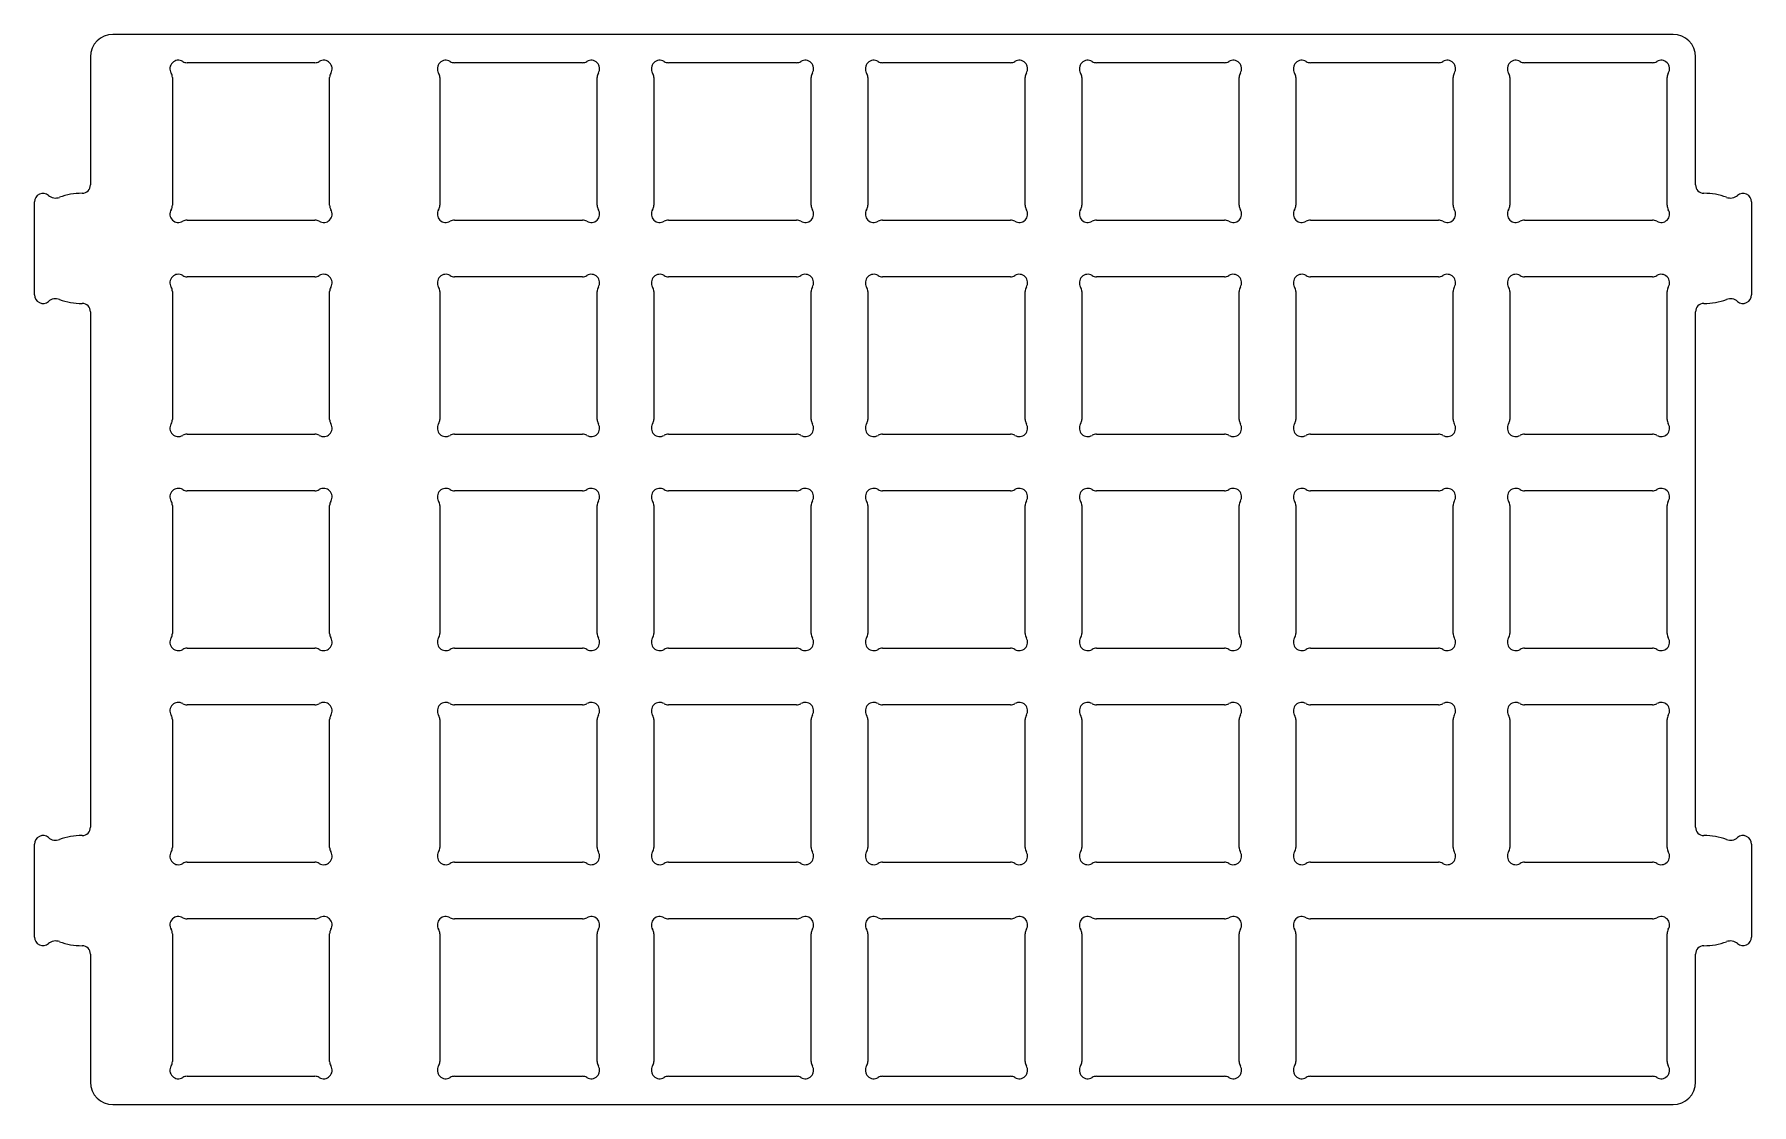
# Model space of a CAD drawing. Header units: millimetres. Extents: x -76 to 76, y -48 to 48.
import ezdxf

# ---------------------------------------------------------------- set-up
doc = ezdxf.new("R2010")
doc.units = ezdxf.units.MM

msp = doc.modelspace()

# ---------------------------------------------------------------- linework, layer by layer
at = {"color": 7, "linetype": 'Continuous', "lineweight": 25}
for p, q in [((69.44, 47.62), (-69.44, 47.62)), ((-71.44, 45.62), (-71.44, 34.23)), ((-51.46, 45.1), (-62.84, 45.1)), ((-27.65, 45.1), (-39.03, 45.1)), ((-8.6, 45.1), (-19.98, 45.1)), ((10.45, 45.1), (-0.93, 45.1)), ((29.5, 45.1), (18.12, 45.1)), ((48.55, 45.1), (37.17, 45.1)), ((67.6, 45.1), (56.22, 45.1)), ((71.44, 34.23), (71.44, 45.62)), ((-64.15, 43.79), (-64.15, 32.41)), ((-50.15, 32.41), (-50.15, 43.79)), ((-40.34, 43.79), (-40.34, 32.41)), ((-26.34, 32.41), (-26.34, 43.79)), ((-21.29, 43.79), (-21.29, 32.41)), ((-7.29, 32.41), (-7.29, 43.79)), ((-2.24, 43.79), (-2.24, 32.41)), ((11.76, 32.41), (11.76, 43.79)), ((16.81, 43.79), (16.81, 32.41)), ((30.81, 32.41), (30.81, 43.79)), ((35.86, 43.79), (35.86, 32.41)), ((49.86, 32.41), (49.86, 43.79)), ((54.91, 43.79), (54.91, 32.41)), ((68.91, 32.41), (68.91, 43.79)), ((-76.44, 32.71), (-76.44, 24.44)), ((76.44, 24.44), (76.44, 32.71)), ((-62.84, 31.1), (-51.46, 31.1)), ((-39.03, 31.1), (-27.65, 31.1)), ((-19.98, 31.1), (-8.6, 31.1)), ((-0.93, 31.1), (10.45, 31.1)), ((18.12, 31.1), (29.5, 31.1)), ((37.17, 31.1), (48.55, 31.1)), ((56.22, 31.1), (67.6, 31.1)), ((-51.46, 26.05), (-62.84, 26.05)), ((-27.65, 26.05), (-39.03, 26.05)), ((-8.6, 26.05), (-19.98, 26.05)), ((10.45, 26.05), (-0.93, 26.05)), ((29.5, 26.05), (18.12, 26.05)), ((48.55, 26.05), (37.17, 26.05)), ((67.6, 26.05), (56.22, 26.05)), ((-64.15, 24.74), (-64.15, 13.36)), ((-50.15, 13.36), (-50.15, 24.74)), ((-40.34, 24.74), (-40.34, 13.36)), ((-26.34, 13.36), (-26.34, 24.74)), ((-21.29, 24.74), (-21.29, 13.36)), ((-7.29, 13.36), (-7.29, 24.74)), ((-2.24, 24.74), (-2.24, 13.36)), ((11.76, 13.36), (11.76, 24.74)), ((16.81, 24.74), (16.81, 13.36)), ((30.81, 13.36), (30.81, 24.74)), ((35.86, 24.74), (35.86, 13.36)), ((49.86, 13.36), (49.86, 24.74)), ((54.91, 24.74), (54.91, 13.36)), ((68.91, 13.36), (68.91, 24.74)), ((-71.44, 22.93), (-71.44, -22.93)), ((71.44, -22.93), (71.44, 22.93)), ((-62.84, 12.05), (-51.46, 12.05)), ((-39.03, 12.05), (-27.65, 12.05)), ((-19.98, 12.05), (-8.6, 12.05)), ((-0.93, 12.05), (10.45, 12.05)), ((18.12, 12.05), (29.5, 12.05)), ((37.17, 12.05), (48.55, 12.05)), ((56.22, 12.05), (67.6, 12.05)), ((-51.46, 7), (-62.84, 7)), ((-27.65, 7), (-39.03, 7)), ((-8.6, 7), (-19.98, 7)), ((10.45, 7), (-0.93, 7)), ((29.5, 7), (18.12, 7)), ((48.55, 7), (37.17, 7)), ((67.6, 7), (56.22, 7)), ((-64.15, 5.69), (-64.15, -5.69)), ((-50.15, -5.69), (-50.15, 5.69)), ((-40.34, 5.69), (-40.34, -5.69)), ((-26.34, -5.69), (-26.34, 5.69)), ((-21.29, 5.69), (-21.29, -5.69)), ((-7.29, -5.69), (-7.29, 5.69)), ((-2.24, 5.69), (-2.24, -5.69)), ((11.76, -5.69), (11.76, 5.69)), ((16.81, 5.69), (16.81, -5.69)), ((30.81, -5.69), (30.81, 5.69)), ((35.86, 5.69), (35.86, -5.69)), ((49.86, -5.69), (49.86, 5.69)), ((54.91, 5.69), (54.91, -5.69)), ((68.91, -5.69), (68.91, 5.69)), ((-62.84, -7), (-51.46, -7)), ((-39.03, -7), (-27.65, -7)), ((-19.98, -7), (-8.6, -7)), ((-0.93, -7), (10.45, -7)), ((18.12, -7), (29.5, -7)), ((37.17, -7), (48.55, -7)), ((56.22, -7), (67.6, -7)), ((-51.46, -12.05), (-62.84, -12.05)), ((-27.65, -12.05), (-39.03, -12.05)), ((-8.6, -12.05), (-19.98, -12.05)), ((10.45, -12.05), (-0.93, -12.05)), ((29.5, -12.05), (18.12, -12.05)), ((48.55, -12.05), (37.17, -12.05)), ((67.6, -12.05), (56.22, -12.05)), ((-64.15, -13.36), (-64.15, -24.74)), ((-50.15, -24.74), (-50.15, -13.36)), ((-40.34, -13.36), (-40.34, -24.74)), ((-26.34, -24.74), (-26.34, -13.36)), ((-21.29, -13.36), (-21.29, -24.74)), ((-7.29, -24.74), (-7.29, -13.36)), ((-2.24, -13.36), (-2.24, -24.74)), ((11.76, -24.74), (11.76, -13.36)), ((16.81, -13.36), (16.81, -24.74)), ((30.81, -24.74), (30.81, -13.36)), ((35.86, -13.36), (35.86, -24.74)), ((49.86, -24.74), (49.86, -13.36)), ((54.91, -13.36), (54.91, -24.74)), ((68.91, -24.74), (68.91, -13.36)), ((-76.44, -24.44), (-76.44, -32.71)), ((76.44, -32.71), (76.44, -24.44)), ((-62.84, -26.05), (-51.46, -26.05)), ((-39.03, -26.05), (-27.65, -26.05)), ((-19.98, -26.05), (-8.6, -26.05)), ((-0.93, -26.05), (10.45, -26.05)), ((18.12, -26.05), (29.5, -26.05)), ((37.17, -26.05), (48.55, -26.05)), ((56.22, -26.05), (67.6, -26.05)), ((-51.46, -31.1), (-62.84, -31.1)), ((-27.65, -31.1), (-39.03, -31.1)), ((-8.6, -31.1), (-19.98, -31.1)), ((10.45, -31.1), (-0.93, -31.1)), ((29.5, -31.1), (18.12, -31.1)), ((67.6, -31.1), (37.17, -31.1)), ((-64.15, -32.41), (-64.15, -43.79)), ((-50.15, -43.79), (-50.15, -32.41)), ((-40.34, -32.41), (-40.34, -43.79)), ((-26.34, -43.79), (-26.34, -32.41)), ((-21.29, -32.41), (-21.29, -43.79)), ((-7.29, -43.79), (-7.29, -32.41)), ((-2.24, -32.41), (-2.24, -43.79)), ((11.76, -43.79), (11.76, -32.41)), ((16.81, -32.41), (16.81, -43.79)), ((30.81, -43.79), (30.81, -32.41)), ((35.86, -32.41), (35.86, -43.79)), ((68.91, -43.79), (68.91, -32.41)), ((-71.44, -34.23), (-71.44, -45.62)), ((71.44, -45.62), (71.44, -34.23)), ((-62.84, -45.1), (-51.46, -45.1)), ((-39.03, -45.1), (-27.65, -45.1)), ((-19.98, -45.1), (-8.6, -45.1)), ((-0.93, -45.1), (10.45, -45.1)), ((18.12, -45.1), (29.5, -45.1)), ((37.17, -45.1), (67.6, -45.1)), ((-69.44, -47.62), (69.44, -47.62))]:
    msp.add_line(p, q, dxfattribs=at)
for centre, radius, start, end in [((-69.44, 45.62), 2, 90, 180), ((69.44, 45.62), 2, 0, 90), ((-63.62, 44.57), 0.75, 58.6003, 211.3997), ((-62.84, 45.85), 0.75, 238.6003, 270), ((-51.46, 45.85), 0.75, 270, 301.3997), ((-50.68, 44.57), 0.75, 328.6003, 121.3997), ((-39.81, 44.57), 0.75, 58.6003, 211.3997), ((-39.03, 45.85), 0.75, 238.6003, 270), ((-27.65, 45.85), 0.75, 270, 301.3997), ((-26.87, 44.57), 0.75, 328.6003, 121.3997), ((-20.76, 44.57), 0.75, 58.6003, 211.3997), ((-19.98, 45.85), 0.75, 238.6003, 270), ((-8.6, 45.85), 0.75, 270, 301.3997), ((-7.82, 44.57), 0.75, 328.6003, 121.3997), ((-1.71, 44.57), 0.75, 58.6003, 211.3997), ((-0.93, 45.85), 0.75, 238.6003, 270), ((10.45, 45.85), 0.75, 270, 301.3997), ((11.23, 44.57), 0.75, 328.6003, 121.3997), ((17.34, 44.57), 0.75, 58.6003, 211.3997), ((18.12, 45.85), 0.75, 238.6003, 270), ((29.5, 45.85), 0.75, 270, 301.3997), ((30.28, 44.57), 0.75, 328.6003, 121.3997), ((36.39, 44.57), 0.75, 58.6003, 211.3997), ((37.17, 45.85), 0.75, 238.6003, 270), ((48.55, 45.85), 0.75, 270, 301.3997), ((49.33, 44.57), 0.75, 328.6003, 121.3997), ((55.44, 44.57), 0.75, 58.6003, 211.3997), ((56.22, 45.85), 0.75, 238.6003, 270), ((67.6, 45.85), 0.75, 270, 301.3997), ((68.38, 44.57), 0.75, 328.6003, 121.3997), ((-64.9, 43.79), 0.75, 360, 31.3997), ((-49.4, 43.79), 0.75, 148.6003, 180), ((-41.09, 43.79), 0.75, 360, 31.3997), ((-25.59, 43.79), 0.75, 148.6003, 180), ((-22.04, 43.79), 0.75, 360, 31.3997), ((-6.54, 43.79), 0.75, 148.6003, 180), ((-2.99, 43.79), 0.75, 360, 31.3997), ((12.51, 43.79), 0.75, 148.6003, 180), ((16.06, 43.79), 0.75, 360, 31.3997), ((31.56, 43.79), 0.75, 148.6003, 180), ((35.11, 43.79), 0.75, 360, 31.3997), ((50.61, 43.79), 0.75, 148.6003, 180), ((54.16, 43.79), 0.75, 360, 31.3997), ((69.66, 43.79), 0.75, 148.6003, 180), ((-72.19, 34.23), 0.75, 270, 0), ((72.19, 34.23), 0.75, 180, 270), ((-75.67, 32.71), 0.763, 49.8579, 180), ((-74.54, 34.06), 1, 229.8579, 290.0459), ((-72.19, 27.62), 5.86, 90, 110.0459), ((-64.9, 32.41), 0.75, 328.6003, 0), ((-49.4, 32.41), 0.75, 180, 211.3997), ((-41.09, 32.41), 0.75, 328.6003, 0), ((-25.59, 32.41), 0.75, 180, 211.3997), ((-22.04, 32.41), 0.75, 328.6003, 0), ((-6.54, 32.41), 0.75, 180, 211.3997), ((-2.99, 32.41), 0.75, 328.6003, 0), ((12.51, 32.41), 0.75, 180, 211.3997), ((16.06, 32.41), 0.75, 328.6003, 0), ((31.56, 32.41), 0.75, 180, 211.3997), ((35.11, 32.41), 0.75, 328.6003, 0), ((50.61, 32.41), 0.75, 180, 211.3997), ((54.16, 32.41), 0.75, 328.6003, 0), ((69.66, 32.41), 0.75, 180, 211.3997), ((72.19, 27.62), 5.86, 69.9541, 90), ((74.54, 34.06), 1, 249.9541, 310.1421), ((75.67, 32.71), 0.763, 0, 130.1421), ((-63.62, 31.63), 0.75, 148.6003, 301.3997), ((-62.84, 30.35), 0.75, 90, 121.3997), ((-51.46, 30.35), 0.75, 58.6003, 90), ((-50.68, 31.63), 0.75, 238.6003, 31.3997), ((-39.81, 31.63), 0.75, 148.6003, 301.3997), ((-39.03, 30.35), 0.75, 90, 121.3997), ((-27.65, 30.35), 0.75, 58.6003, 90), ((-26.87, 31.63), 0.75, 238.6003, 31.3997), ((-20.76, 31.63), 0.75, 148.6003, 301.3997), ((-19.98, 30.35), 0.75, 90, 121.3997), ((-8.6, 30.35), 0.75, 58.6003, 90), ((-7.82, 31.63), 0.75, 238.6003, 31.3997), ((-1.71, 31.63), 0.75, 148.6003, 301.3997), ((-0.93, 30.35), 0.75, 90, 121.3997), ((10.45, 30.35), 0.75, 58.6003, 90), ((11.23, 31.63), 0.75, 238.6003, 31.3997), ((17.34, 31.63), 0.75, 148.6003, 301.3997), ((18.12, 30.35), 0.75, 90, 121.3997), ((29.5, 30.35), 0.75, 58.6003, 90), ((30.28, 31.63), 0.75, 238.6003, 31.3997), ((36.39, 31.63), 0.75, 148.6003, 301.3997), ((37.17, 30.35), 0.75, 90, 121.3997), ((48.55, 30.35), 0.75, 58.6003, 90), ((49.33, 31.63), 0.75, 238.6003, 31.3997), ((55.44, 31.63), 0.75, 148.6003, 301.3997), ((56.22, 30.35), 0.75, 90, 121.3997), ((67.6, 30.35), 0.75, 58.6003, 90), ((68.38, 31.63), 0.75, 238.6003, 31.3997), ((-63.62, 25.52), 0.75, 58.6003, 211.3997), ((-62.84, 26.8), 0.75, 238.6003, 270), ((-51.46, 26.8), 0.75, 270, 301.3997), ((-50.68, 25.52), 0.75, 328.6003, 121.3997), ((-39.81, 25.52), 0.75, 58.6003, 211.3997), ((-39.03, 26.8), 0.75, 238.6003, 270), ((-27.65, 26.8), 0.75, 270, 301.3997), ((-26.87, 25.52), 0.75, 328.6003, 121.3997), ((-20.76, 25.52), 0.75, 58.6003, 211.3997), ((-19.98, 26.8), 0.75, 238.6003, 270), ((-8.6, 26.8), 0.75, 270, 301.3997), ((-7.82, 25.52), 0.75, 328.6003, 121.3997), ((-1.71, 25.52), 0.75, 58.6003, 211.3997), ((-0.93, 26.8), 0.75, 238.6003, 270), ((10.45, 26.8), 0.75, 270, 301.3997), ((11.23, 25.52), 0.75, 328.6003, 121.3997), ((17.34, 25.52), 0.75, 58.6003, 211.3997), ((18.12, 26.8), 0.75, 238.6003, 270), ((29.5, 26.8), 0.75, 270, 301.3997), ((30.28, 25.52), 0.75, 328.6003, 121.3997), ((36.39, 25.52), 0.75, 58.6003, 211.3997), ((37.17, 26.8), 0.75, 238.6003, 270), ((48.55, 26.8), 0.75, 270, 301.3997), ((49.33, 25.52), 0.75, 328.6003, 121.3997), ((55.44, 25.52), 0.75, 58.6003, 211.3997), ((56.22, 26.8), 0.75, 238.6003, 270), ((67.6, 26.8), 0.75, 270, 301.3997), ((68.38, 25.52), 0.75, 328.6003, 121.3997), ((-64.9, 24.74), 0.75, 360, 31.3997), ((-49.4, 24.74), 0.75, 148.6003, 180), ((-41.09, 24.74), 0.75, 0, 31.3997), ((-25.59, 24.74), 0.75, 148.6003, 180), ((-22.04, 24.74), 0.75, 360, 31.3997), ((-6.54, 24.74), 0.75, 148.6003, 180), ((-2.99, 24.74), 0.75, 360, 31.3997), ((12.51, 24.74), 0.75, 148.6003, 180), ((16.06, 24.74), 0.75, 360, 31.3997), ((31.56, 24.74), 0.75, 148.6003, 180), ((35.11, 24.74), 0.75, 360, 31.3997), ((50.61, 24.74), 0.75, 148.6003, 180), ((54.16, 24.74), 0.75, 360, 31.3997), ((69.66, 24.74), 0.75, 148.6003, 180), ((-75.67, 24.44), 0.763, 180, 310.1421), ((-74.54, 23.09), 1, 69.9541, 130.1421), ((-72.19, 29.53), 5.86, 249.9541, 270), ((-72.19, 22.93), 0.75, 0, 90), ((72.19, 22.93), 0.75, 90, 180), ((72.19, 29.53), 5.86, 270, 290.0459), ((74.54, 23.09), 1, 49.8579, 110.0459), ((75.67, 24.44), 0.763, 229.8579, 0), ((-63.62, 12.58), 0.75, 148.6003, 301.3997), ((-64.9, 13.36), 0.75, 328.6003, 0), ((-50.68, 12.58), 0.75, 238.6003, 31.3997), ((-49.4, 13.36), 0.75, 180, 211.3997), ((-39.81, 12.58), 0.75, 148.6003, 301.3997), ((-41.09, 13.36), 0.75, 328.6003, 0), ((-26.87, 12.58), 0.75, 238.6003, 31.3997), ((-25.59, 13.36), 0.75, 180, 211.3997), ((-20.76, 12.58), 0.75, 148.6003, 301.3997), ((-22.04, 13.36), 0.75, 328.6003, 0), ((-7.82, 12.58), 0.75, 238.6003, 31.3997), ((-6.54, 13.36), 0.75, 180, 211.3997), ((-1.71, 12.58), 0.75, 148.6003, 301.3997), ((-2.99, 13.36), 0.75, 328.6003, 0), ((11.23, 12.58), 0.75, 238.6003, 31.3997), ((12.51, 13.36), 0.75, 180, 211.3997), ((17.34, 12.58), 0.75, 148.6003, 301.3997), ((16.06, 13.36), 0.75, 328.6003, 0), ((30.28, 12.58), 0.75, 238.6003, 31.3997), ((31.56, 13.36), 0.75, 180, 211.3997), ((36.39, 12.58), 0.75, 148.6003, 301.3997), ((35.11, 13.36), 0.75, 328.6003, 0), ((49.33, 12.58), 0.75, 238.6003, 31.3997), ((50.61, 13.36), 0.75, 180, 211.3997), ((55.44, 12.58), 0.75, 148.6003, 301.3997), ((54.16, 13.36), 0.75, 328.6003, 0), ((68.38, 12.58), 0.75, 238.6003, 31.3997), ((69.66, 13.36), 0.75, 180, 211.3997), ((-62.84, 11.3), 0.75, 90, 121.3997), ((-51.46, 11.3), 0.75, 58.6003, 90), ((-39.03, 11.3), 0.75, 90, 121.3997), ((-27.65, 11.3), 0.75, 58.6003, 90), ((-19.98, 11.3), 0.75, 90, 121.3997), ((-8.6, 11.3), 0.75, 58.6003, 90), ((-0.93, 11.3), 0.75, 90, 121.3997), ((10.45, 11.3), 0.75, 58.6003, 90), ((18.12, 11.3), 0.75, 90, 121.3997), ((29.5, 11.3), 0.75, 58.6003, 90), ((37.17, 11.3), 0.75, 90, 121.3997), ((48.55, 11.3), 0.75, 58.6003, 90), ((56.22, 11.3), 0.75, 90, 121.3997), ((67.6, 11.3), 0.75, 58.6003, 90), ((-63.62, 6.47), 0.75, 58.6003, 211.3997), ((-62.84, 7.75), 0.75, 238.6003, 270), ((-51.46, 7.75), 0.75, 270, 301.3997), ((-50.68, 6.47), 0.75, 328.6003, 121.3997), ((-39.81, 6.47), 0.75, 58.6003, 211.3997), ((-39.03, 7.75), 0.75, 238.6003, 270), ((-27.65, 7.75), 0.75, 270, 301.3997), ((-26.87, 6.47), 0.75, 328.6003, 121.3997), ((-20.76, 6.47), 0.75, 58.6003, 211.3997), ((-19.98, 7.75), 0.75, 238.6003, 270), ((-8.6, 7.75), 0.75, 270, 301.3997), ((-7.82, 6.47), 0.75, 328.6003, 121.3997), ((-1.71, 6.47), 0.75, 58.6003, 211.3997), ((-0.93, 7.75), 0.75, 238.6003, 270), ((10.45, 7.75), 0.75, 270, 301.3997), ((11.23, 6.47), 0.75, 328.6003, 121.3997), ((17.34, 6.47), 0.75, 58.6003, 211.3997), ((18.12, 7.75), 0.75, 238.6003, 270), ((29.5, 7.75), 0.75, 270, 301.3997), ((30.28, 6.47), 0.75, 328.6003, 121.3997), ((36.39, 6.47), 0.75, 58.6003, 211.3997), ((37.17, 7.75), 0.75, 238.6003, 270), ((48.55, 7.75), 0.75, 270, 301.3997), ((49.33, 6.47), 0.75, 328.6003, 121.3997), ((55.44, 6.47), 0.75, 58.6003, 211.3997), ((56.22, 7.75), 0.75, 238.6003, 270), ((67.6, 7.75), 0.75, 270, 301.3997), ((68.38, 6.47), 0.75, 328.6003, 121.3997), ((-64.9, 5.69), 0.75, 360, 31.3997), ((-49.4, 5.69), 0.75, 148.6003, 180), ((-41.09, 5.69), 0.75, 360, 31.3997), ((-25.59, 5.69), 0.75, 148.6003, 180), ((-22.04, 5.69), 0.75, 360, 31.3997), ((-6.54, 5.69), 0.75, 148.6003, 180), ((-2.99, 5.69), 0.75, 360, 31.3997), ((12.51, 5.69), 0.75, 148.6003, 180), ((16.06, 5.69), 0.75, 360, 31.3997), ((31.56, 5.69), 0.75, 148.6003, 180), ((35.11, 5.69), 0.75, 360, 31.3997), ((50.61, 5.69), 0.75, 148.6003, 180), ((54.16, 5.69), 0.75, 360, 31.3997), ((69.66, 5.69), 0.75, 148.6003, 180), ((-63.62, -6.47), 0.75, 148.6003, 301.3997), ((-64.9, -5.69), 0.75, 328.6003, 0), ((-50.68, -6.47), 0.75, 238.6003, 31.3997), ((-49.4, -5.69), 0.75, 180, 211.3997), ((-39.81, -6.47), 0.75, 148.6003, 301.3997), ((-41.09, -5.69), 0.75, 328.6003, 0), ((-26.87, -6.47), 0.75, 238.6003, 31.3997), ((-25.59, -5.69), 0.75, 180, 211.3997), ((-20.76, -6.47), 0.75, 148.6003, 301.3997), ((-22.04, -5.69), 0.75, 328.6003, 0), ((-7.82, -6.47), 0.75, 238.6003, 31.3997), ((-6.54, -5.69), 0.75, 180, 211.3997), ((-1.71, -6.47), 0.75, 148.6003, 301.3997), ((-2.99, -5.69), 0.75, 328.6003, 0), ((11.23, -6.47), 0.75, 238.6003, 31.3997), ((12.51, -5.69), 0.75, 180, 211.3997), ((17.34, -6.47), 0.75, 148.6003, 301.3997), ((16.06, -5.69), 0.75, 328.6003, 0), ((30.28, -6.47), 0.75, 238.6003, 31.3997), ((31.56, -5.69), 0.75, 180, 211.3997), ((36.39, -6.47), 0.75, 148.6003, 301.3997), ((35.11, -5.69), 0.75, 328.6003, 0), ((49.33, -6.47), 0.75, 238.6003, 31.3997), ((50.61, -5.69), 0.75, 180, 211.3997), ((55.44, -6.47), 0.75, 148.6003, 301.3997), ((54.16, -5.69), 0.75, 328.6003, 0), ((68.38, -6.47), 0.75, 238.6003, 31.3997), ((69.66, -5.69), 0.75, 180, 211.3997), ((-62.84, -7.75), 0.75, 90, 121.3997), ((-51.46, -7.75), 0.75, 58.6003, 90), ((-39.03, -7.75), 0.75, 90, 121.3997), ((-27.65, -7.75), 0.75, 58.6003, 90), ((-19.98, -7.75), 0.75, 90, 121.3997), ((-8.6, -7.75), 0.75, 58.6003, 90), ((-0.93, -7.75), 0.75, 90, 121.3997), ((10.45, -7.75), 0.75, 58.6003, 90), ((18.12, -7.75), 0.75, 90, 121.3997), ((29.5, -7.75), 0.75, 58.6003, 90), ((37.17, -7.75), 0.75, 90, 121.3997), ((48.55, -7.75), 0.75, 58.6003, 90), ((56.22, -7.75), 0.75, 90, 121.3997), ((67.6, -7.75), 0.75, 58.6003, 90), ((-63.62, -12.58), 0.75, 58.6003, 211.3997), ((-62.84, -11.3), 0.75, 238.6003, 270), ((-51.46, -11.3), 0.75, 270, 301.3997), ((-50.68, -12.58), 0.75, 328.6003, 121.3997), ((-39.81, -12.58), 0.75, 58.6003, 211.3997), ((-39.03, -11.3), 0.75, 238.6003, 270), ((-27.65, -11.3), 0.75, 270, 301.3997), ((-26.87, -12.58), 0.75, 328.6003, 121.3997), ((-20.76, -12.58), 0.75, 58.6003, 211.3997), ((-19.98, -11.3), 0.75, 238.6003, 270), ((-8.6, -11.3), 0.75, 270, 301.3997), ((-7.82, -12.58), 0.75, 328.6003, 121.3997), ((-1.71, -12.58), 0.75, 58.6003, 211.3997), ((-0.93, -11.3), 0.75, 238.6003, 270), ((10.45, -11.3), 0.75, 270, 301.3997), ((11.23, -12.58), 0.75, 328.6003, 121.3997), ((17.34, -12.58), 0.75, 58.6003, 211.3997), ((18.12, -11.3), 0.75, 238.6003, 270), ((29.5, -11.3), 0.75, 270, 301.3997), ((30.28, -12.58), 0.75, 328.6003, 121.3997), ((36.39, -12.58), 0.75, 58.6003, 211.3997), ((37.17, -11.3), 0.75, 238.6003, 270), ((48.55, -11.3), 0.75, 270, 301.3997), ((49.33, -12.58), 0.75, 328.6003, 121.3997), ((55.44, -12.58), 0.75, 58.6003, 211.3997), ((56.22, -11.3), 0.75, 238.6003, 270), ((67.6, -11.3), 0.75, 270, 301.3997), ((68.38, -12.58), 0.75, 328.6003, 121.3997), ((-64.9, -13.36), 0.75, 360, 31.3997), ((-49.4, -13.36), 0.75, 148.6003, 180), ((-41.09, -13.36), 0.75, 360, 31.3997), ((-25.59, -13.36), 0.75, 148.6003, 180), ((-22.04, -13.36), 0.75, 360, 31.3997), ((-6.54, -13.36), 0.75, 148.6003, 180), ((-2.99, -13.36), 0.75, 360, 31.3997), ((12.51, -13.36), 0.75, 148.6003, 180), ((16.06, -13.36), 0.75, 360, 31.3997), ((31.56, -13.36), 0.75, 148.6003, 180), ((35.11, -13.36), 0.75, 360, 31.3997), ((50.61, -13.36), 0.75, 148.6003, 180), ((54.16, -13.36), 0.75, 360, 31.3997), ((69.66, -13.36), 0.75, 148.6003, 180), ((-72.19, -22.93), 0.75, 270, 0), ((72.19, -22.93), 0.75, 180, 270), ((-75.67, -24.44), 0.763, 49.8579, 180), ((-74.54, -23.09), 1, 229.8579, 290.0459), ((-72.19, -29.53), 5.86, 90, 110.0459), ((72.19, -29.53), 5.86, 69.9541, 90), ((74.54, -23.09), 1, 249.9541, 310.1421), ((75.67, -24.44), 0.763, 0, 130.1421), ((-63.62, -25.52), 0.75, 148.6003, 301.3997), ((-64.9, -24.74), 0.75, 328.6003, 0), ((-50.68, -25.52), 0.75, 238.6003, 31.3997), ((-49.4, -24.74), 0.75, 180, 211.3997), ((-39.81, -25.52), 0.75, 148.6003, 301.3997), ((-41.09, -24.74), 0.75, 328.6003, 0), ((-26.87, -25.52), 0.75, 238.6003, 31.3997), ((-25.59, -24.74), 0.75, 180, 211.3997), ((-20.76, -25.52), 0.75, 148.6003, 301.3997), ((-22.04, -24.74), 0.75, 328.6003, 0), ((-7.82, -25.52), 0.75, 238.6003, 31.3997), ((-6.54, -24.74), 0.75, 180, 211.3997), ((-1.71, -25.52), 0.75, 148.6003, 301.3997), ((-2.99, -24.74), 0.75, 328.6003, 0), ((11.23, -25.52), 0.75, 238.6003, 31.3997), ((12.51, -24.74), 0.75, 180, 211.3997), ((17.34, -25.52), 0.75, 148.6003, 301.3997), ((16.06, -24.74), 0.75, 328.6003, 0), ((30.28, -25.52), 0.75, 238.6003, 31.3997), ((31.56, -24.74), 0.75, 180, 211.3997), ((36.39, -25.52), 0.75, 148.6003, 301.3997), ((35.11, -24.74), 0.75, 328.6003, 0), ((49.33, -25.52), 0.75, 238.6003, 31.3997), ((50.61, -24.74), 0.75, 180, 211.3997), ((55.44, -25.52), 0.75, 148.6003, 301.3997), ((54.16, -24.74), 0.75, 328.6003, 0), ((68.38, -25.52), 0.75, 238.6003, 31.3997), ((69.66, -24.74), 0.75, 180, 211.3997), ((-62.84, -26.8), 0.75, 90, 121.3997), ((-51.46, -26.8), 0.75, 58.6003, 90), ((-39.03, -26.8), 0.75, 90, 121.3997), ((-27.65, -26.8), 0.75, 58.6003, 90), ((-19.98, -26.8), 0.75, 90, 121.3997), ((-8.6, -26.8), 0.75, 58.6003, 90), ((-0.93, -26.8), 0.75, 90, 121.3997), ((10.45, -26.8), 0.75, 58.6003, 90), ((18.12, -26.8), 0.75, 90, 121.3997), ((29.5, -26.8), 0.75, 58.6003, 90), ((37.17, -26.8), 0.75, 90, 121.3997), ((48.55, -26.8), 0.75, 58.6003, 90), ((56.22, -26.8), 0.75, 90, 121.3997), ((67.6, -26.8), 0.75, 58.6003, 90), ((-63.62, -31.63), 0.75, 58.6003, 211.3997), ((-64.9, -32.41), 0.75, 360, 31.3997), ((-62.84, -30.35), 0.75, 238.6003, 270), ((-51.46, -30.35), 0.75, 270, 301.3997), ((-50.68, -31.63), 0.75, 328.6003, 121.3997), ((-49.4, -32.41), 0.75, 148.6003, 180), ((-39.81, -31.63), 0.75, 58.6003, 211.3997), ((-41.09, -32.41), 0.75, 0, 31.3997), ((-39.03, -30.35), 0.75, 238.6003, 270), ((-27.65, -30.35), 0.75, 270, 301.3997), ((-26.87, -31.63), 0.75, 328.6003, 121.3997), ((-25.59, -32.41), 0.75, 148.6003, 180), ((-20.76, -31.63), 0.75, 58.6003, 211.3997), ((-22.04, -32.41), 0.75, 360, 31.3997), ((-19.98, -30.35), 0.75, 238.6003, 270), ((-8.6, -30.35), 0.75, 270, 301.3997), ((-7.82, -31.63), 0.75, 328.6003, 121.3997), ((-6.54, -32.41), 0.75, 148.6003, 180), ((-1.71, -31.63), 0.75, 58.6003, 211.3997), ((-2.99, -32.41), 0.75, 360, 31.3997), ((-0.93, -30.35), 0.75, 238.6003, 270), ((10.45, -30.35), 0.75, 270, 301.3997), ((11.23, -31.63), 0.75, 328.6003, 121.3997), ((12.51, -32.41), 0.75, 148.6003, 180), ((17.34, -31.63), 0.75, 58.6003, 211.3997), ((16.06, -32.41), 0.75, 360, 31.3997), ((18.12, -30.35), 0.75, 238.6003, 270), ((29.5, -30.35), 0.75, 270, 301.3997), ((30.28, -31.63), 0.75, 328.6003, 121.3997), ((31.56, -32.41), 0.75, 148.6003, 180), ((36.39, -31.63), 0.75, 58.6003, 211.3997), ((35.11, -32.41), 0.75, 360, 31.3997), ((37.17, -30.35), 0.75, 238.6003, 270), ((67.6, -30.35), 0.75, 270, 301.3997), ((68.38, -31.63), 0.75, 328.6003, 121.3997), ((69.66, -32.41), 0.75, 148.6003, 180), ((-75.67, -32.71), 0.763, 180, 310.1421), ((-74.54, -34.06), 1, 69.9541, 130.1421), ((-72.19, -27.62), 5.86, 249.9541, 270), ((-72.19, -34.23), 0.75, 0, 90), ((72.19, -34.23), 0.75, 90, 180), ((72.19, -27.62), 5.86, 270, 290.0459), ((74.54, -34.06), 1, 49.8579, 110.0459), ((75.67, -32.71), 0.763, 229.8579, 0), ((-63.62, -44.57), 0.75, 148.6003, 301.3997), ((-64.9, -43.79), 0.75, 328.6003, 0), ((-50.68, -44.57), 0.75, 238.6003, 31.3997), ((-49.4, -43.79), 0.75, 180, 211.3997), ((-39.81, -44.57), 0.75, 148.6003, 301.3997), ((-41.09, -43.79), 0.75, 328.6003, 0), ((-26.87, -44.57), 0.75, 238.6003, 31.3997), ((-25.59, -43.79), 0.75, 180, 211.3997), ((-20.76, -44.57), 0.75, 148.6003, 301.3997), ((-22.04, -43.79), 0.75, 328.6003, 0), ((-7.82, -44.57), 0.75, 238.6003, 31.3997), ((-6.54, -43.79), 0.75, 180, 211.3997), ((-1.71, -44.57), 0.75, 148.6003, 301.3997), ((-2.99, -43.79), 0.75, 328.6003, 0), ((11.23, -44.57), 0.75, 238.6003, 31.3997), ((12.51, -43.79), 0.75, 180, 211.3997), ((17.34, -44.57), 0.75, 148.6003, 301.3997), ((16.06, -43.79), 0.75, 328.6003, 0), ((30.28, -44.57), 0.75, 238.6003, 31.3997), ((31.56, -43.79), 0.75, 180, 211.3997), ((36.39, -44.57), 0.75, 148.6003, 301.3997), ((35.11, -43.79), 0.75, 328.6003, 0), ((68.38, -44.57), 0.75, 238.6003, 31.3997), ((69.66, -43.79), 0.75, 180, 211.3997), ((-69.44, -45.62), 2, 180, 270), ((-62.84, -45.85), 0.75, 90, 121.3997), ((-51.46, -45.85), 0.75, 58.6003, 90), ((-39.03, -45.85), 0.75, 90, 121.3997), ((-27.65, -45.85), 0.75, 58.6003, 90), ((-19.98, -45.85), 0.75, 90, 121.3997), ((-8.6, -45.85), 0.75, 58.6003, 90), ((-0.93, -45.85), 0.75, 90, 121.3997), ((10.45, -45.85), 0.75, 58.6003, 90), ((18.12, -45.85), 0.75, 90, 121.3997), ((29.5, -45.85), 0.75, 58.6003, 90), ((37.17, -45.85), 0.75, 90, 121.3997), ((67.6, -45.85), 0.75, 58.6003, 90), ((69.44, -45.62), 2, 270, 0)]:
    msp.add_arc(centre, radius, start, end, dxfattribs=at)

doc.saveas('drawing.dxf')
